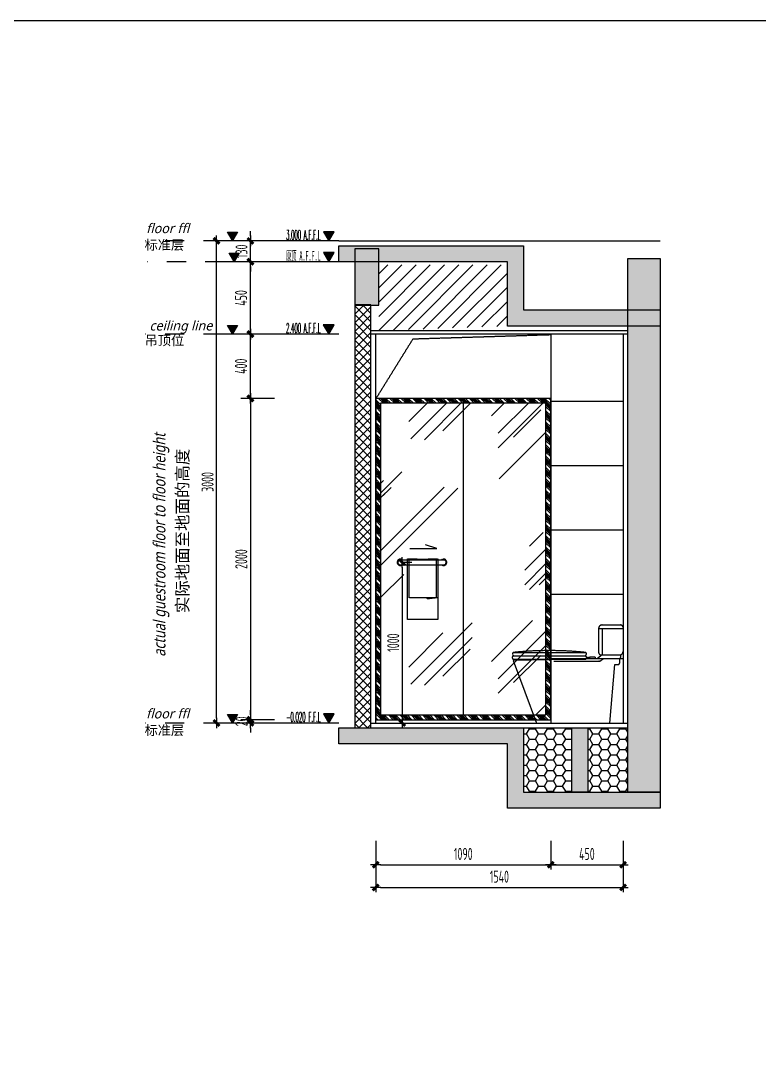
# Model space of a CAD drawing. Header units: inches. Extents: x 96003 to 270950, y -80202 to 65998.
# Drawn here: x 258305 to 262906, y 40576 to 46948 of the extents above; entities that cross this region are included whole.
import ezdxf
from ezdxf.enums import TextEntityAlignment as Align

# ---------------------------------------------------------------- set-up
doc = ezdxf.new("R2010")
doc.units = ezdxf.units.IN
doc.header["$LTSCALE"] = 10
doc.header["$MEASUREMENT"] = 0
for name, pattern in [('DASH', [0.35, 0.25, -0.1]), ('DASHED2', [0.375, 0.25, -0.125]), ('M-CENTER', [1.8, 1.2, -0.2, 0.2, -0.2])]:
    doc.linetypes.add(name, pattern=pattern)
for name, color, linetype in [('01', 200, 'Continuous'), ('ED-文字说明', 50, 'Continuous'), ('ED-造型尺寸', 44, 'Continuous'), ('ED-造型细线', 136, 'Continuous'), ('EL-138', 138, 'Continuous'), ('EL-DIM', 50, 'Continuous'), ('EL-FURN', 1, 'Continuous'), ('EL-天花轮廓线', 100, 'Continuous'), ('EM-机电图例', 2, 'Continuous'), ('FC-地面造型', 136, 'Continuous'), ('FF-FINISH【完成面】', 20, 'Continuous'), ('SBEI', 1, 'Continuous')]:
    doc.layers.add(name, color=color, linetype=linetype)
doc.styles.add('-宋体', font='')
doc.styles.add('CCD_DIM', font='archs.shx', dxfattribs={"width": 0.7})
doc.styles.add('hz', font='simplex', dxfattribs={"width": 0.7, "bigfont": 'hztxt'})
doc.styles.add('LUCIDIA', font='')
doc.styles.add('RomanS', font='romans.shx', dxfattribs={"width": 0.9})
doc.styles.add('st', font='')
doc.styles.add('宋体', font='', dxfattribs={"height": 60})
doc.styles.get('-宋体').set_extended_font_data('SimSun')
doc.styles.get('LUCIDIA').set_extended_font_data('Lucida Sans', italic=True)
doc.styles.get('st').set_extended_font_data('SimSun')
doc.styles.get('宋体').set_extended_font_data('SimSun')
doc.dimstyles.new('1.30', dxfattribs={"dimscale": 30, "dimtxt": 2.5, "dimasz": 1, "dimexe": 1, "dimexo": 1.5, "dimgap": 1, "dimtad": 1, "dimdec": 0, "dimrnd": 5, "dimdsep": 46, "dimtxsty": 'CCD_DIM', "dimblk": 'CCD_Dimension_Tick', "dimcen": 1, "dimclrd": 44, "dimclre": 44, "dimclrt": 2, "dimadec": 0, "dimazin": 2, "dimtfac": 1, "dimtdec": 0, "dimtix": 1, "dimtmove": 2, "dimatfit": 3, "dimldrblk": 'CCD_Dimension_Tick', "dimfxl": 5, "dimfxlon": 1, "dimtolj": 1, "dimarcsym": 0})
doc.dimstyles.new('Matrix_30内', dxfattribs={"dimscale": 30, "dimtxt": 2.5, "dimasz": 1, "dimexe": 2, "dimexo": 1.5, "dimgap": 0.6, "dimtad": 1, "dimdec": 0, "dimrnd": 1, "dimzin": 12, "dimdsep": 46, "dimtxsty": 'CCD_DIM', "dimblk": 'CCD_Dimension_Tick', "dimcen": 0.125, "dimclrd": 44, "dimclre": 44, "dimclrt": 50, "dimadec": 0, "dimazin": 0, "dimtfac": 1, "dimtdec": 0, "dimtix": 1, "dimtmove": 2, "dimatfit": 3, "dimldrblk": 'CCD_Leader_Dot', "dimfxl": 5, "dimfxlon": 1, "dimtvp": 1, "dimtolj": 1, "dimtzin": 0, "dimarcsym": 0})

# ---------------------------------------------------------------- blocks, each defined once
blk = doc.blocks.new('CCD_Dimension_Tick')
at = {"color": 0, "linetype": 'ByBlock'}
for p, q in [((-1.09, 0), (0, 0)), ((0, 0), (1.09, 0))]:
    blk.add_line(p, q, dxfattribs=at)
at = {"color": 0, "linetype": 'Continuous', "const_width": 0.608}
blk.add_lwpolyline([(-0.61, -0.61), (0.61, 0.61)], dxfattribs=at)
blk = doc.blocks.new('*D81')
at = {"layer": 'Defpoints', "color": 0, "linetype": 'ByBlock', "transparency": 16777216}
for p in [(261606.5, 42810.3), (260516.5, 42725.6), (261606.5, 41694)]:
    blk.add_point(p, dxfattribs=at)
at = {"layer": 'FC-地面造型', "color": 44, "linetype": 'ByBlock', "lineweight": -2, "transparency": 16777216}
for p, q in [((260516.5, 41844), (260516.5, 41664)), ((261606.5, 41844), (261606.5, 41664)), ((260546.5, 41694), (261576.5, 41694))]:
    blk.add_line(p, q, dxfattribs=at)
at = {"layer": 'FC-地面造型', "color": 44, "linetype": 'ByBlock', "lineweight": -2, "transparency": 16777216, "xscale": 30, "yscale": 30, "zscale": 30, "rotation": 180}
blk.add_blockref('CCD_Dimension_Tick', (260516.5, 41694), dxfattribs=at)
at = {"layer": 'FC-地面造型', "color": 44, "linetype": 'ByBlock', "lineweight": -2, "transparency": 16777216, "xscale": 30, "yscale": 30, "zscale": 30}
blk.add_blockref('CCD_Dimension_Tick', (261606.5, 41694), dxfattribs=at)
at = {"layer": 'FC-地面造型', "color": 2, "linetype": 'ByBlock', "transparency": 16777216, "insert": (261061.5, 41761.5), "char_height": 75, "attachment_point": 5, "style": 'CCD_DIM'}
blk.add_mtext('\\A1;1090', dxfattribs=at)
blk = doc.blocks.new('tyreytrytrur4324235')
h = blk.add_hatch()
h.set_pattern_fill('CYL', color=250, scale=50, pattern_type=2)
h.set_pattern_definition([(135, (214292.023, -380709.463), (-35.355339, -35.355339), []), (135, (214291.316, -380710.17), (-35.355339, -35.355339), []), (135, (214289.9, -380711.584), (-35.355339, -35.355339), []), (135, (214287.074, -380714.41), (-35.355339, -35.355339), []), (135, (214281.417, -380720.07), (-35.355339, -35.355339), []), (135, (214268.69, -380732.797), (-35.355339, -35.355339), []), (135, (214263.03, -380738.454), (-35.355339, -35.355339), []), (135, (214260.203, -380741.28), (-35.355339, -35.355339), []), (135, (214258.79, -380742.697), (-35.355339, -35.355339), []), (135, (214258.08, -380743.404), (-35.355339, -35.355339), [])])
h.paths.add_polyline_path([(130382.5, -136547.7), (131411.6, -136547.7), (131411.6, -134607.7), (130382.5, -134607.7)], flags=16)
h.paths.add_polyline_path([(130352.5, -136577.7), (131441.6, -136577.7), (131441.6, -134577.7), (130352.5, -134577.7)])
at = {"layer": 'EM-机电图例'}
h = blk.add_hatch(dxfattribs=at)
h.set_pattern_fill('玻璃2', color=250, scale=100)
h.set_pattern_definition([(45, (-363.2, -276470.4), (9e-14, 1527.3506), [600, -360, 600, -360, 240, -523.2816]), (45, (-393.2, -276440.4), (9e-14, 1527.3506), [480, -600, 360, -360, 420, -463.2816]), (45, (-393.2, -276350.4), (9e-14, 1527.3506), [360, -720, 240, -360, 540, -463.2816]), (45, (-303.2, -276440.4), (9e-14, 1527.3506), [360, -720, 300, -1303.2815]), (45, (-213.2, -276350.4), (9e-14, 1527.3506), [180, -900, 120, -1483.2815]), (45, (-363.2, -276200.4), (9e-14, 1527.3506), [120, -900, 120, -480, 300, -763.2816]), (45, (176.8, -276290.4), (9e-14, 1527.3506), [600, -900, 720, -475.2816]), (45, (176.8, -276380.4), (9e-14, 1527.3506), [840, -600, 900, -355.2816]), (45, (326.8, -276260.4), (-2e-13, -1697.056), [600, -840, 480, -763.2816]), (45, (236.8, -276080.4), (9e-14, 1527.3506), [300, -1200, 360, -823.2816]), (45, (416.8, -276170.4), (9e-14, 1527.3506), [240, -1200, 240, -1003.2815])])
h.paths.add_polyline_path([(130382.5, -136547.7), (131411.6, -136547.7), (131411.6, -134607.7), (130382.5, -134607.7)])
at = {"color": 1, "linetype": 'DASH'}
for p, q in [((130673.3, -135825.7), (130672.6, -135817.8)), ((130735.2, -135818.2), (130673.3, -135825.7))]:
    blk.add_line(p, q, dxfattribs=at)
at = {"color": 30}
for points in [[(130352.5, -136577.7), (131441.6, -136577.7), (131441.6, -134577.7), (130352.5, -134577.7)], [(130382.5, -136547.7), (131411.6, -136547.7), (131411.6, -134607.7), (130382.5, -134607.7)]]:
    blk.add_lwpolyline(points, close=True, dxfattribs=at)
at = {"color": 1, "linetype": 'DASH'}
for points in [[(130502, -135582.7), (130777.6, -135582.7)], [(130678.5, -135576.6), (130738.2, -135576.6), (130738.2, -135953.1), (130550.6, -135953.1), (130550.6, -135576.6), (130610.3, -135576.6)], [(130502, -135612.7), (130777.6, -135612.7)]]:
    blk.add_lwpolyline(points, dxfattribs=at)
blk.add_lwpolyline([(130560.3, -135579), (130728.5, -135579), (130728.5, -135818.2), (130560.3, -135818.2)], close=True, dxfattribs=at)
at = {"color": 8, "linetype": 'DASH'}
for centre, start, end in [((130504.7, -135597.7), 49.98464, 310.01536), ((130774.9, -135597.7), 229.98464, 130.01536)]:
    blk.add_arc(centre, 19.6, start, end, dxfattribs=at)
at = {"color": 1, "linetype": 'DASH'}
for centre, start, end in [((130504.7, -135597.7), 100.38886, 259.61114), ((130774.9, -135597.7), 280.38886, 79.61114)]:
    blk.add_arc(centre, 15.3, start, end, dxfattribs=at)
at = {"layer": 'ED-造型细线', "color": 1, "elevation": 0}
blk.add_lwpolyline([(130563.8, -135511), (130732, -135511), (130661, -135488.8)], dxfattribs=at)
at = {"layer": 'EM-机电图例', "color": 1}
blk.add_line((130897.1, -134607.7), (130897.1, -136547.7), dxfattribs=at)
at = {"layer": 'FF-FINISH【完成面】', "linetype": 'ByBlock', "elevation": 0}
blk.add_lwpolyline([(130351.6, -136597.7), (130351.6, -136577.7), (131441.6, -136577.7), (131441.6, -136597.7)], dxfattribs=at)
blk = doc.blocks.new('*D82')
at = {"layer": 'Defpoints', "color": 0, "linetype": 'ByBlock', "transparency": 16777216}
for p in [(262056.5, 42976.3), (261606.5, 41844), (262056.5, 41694)]:
    blk.add_point(p, dxfattribs=at)
at = {"layer": 'FC-地面造型', "color": 44, "linetype": 'ByBlock', "lineweight": -2, "transparency": 16777216}
for p, q in [((262056.5, 41844), (262056.5, 41664)), ((261606.5, 41799), (261606.5, 41664)), ((261636.5, 41694), (262026.5, 41694))]:
    blk.add_line(p, q, dxfattribs=at)
at = {"layer": 'FC-地面造型', "color": 44, "linetype": 'ByBlock', "lineweight": -2, "transparency": 16777216, "xscale": 30, "yscale": 30, "zscale": 30, "rotation": 180}
blk.add_blockref('CCD_Dimension_Tick', (261606.5, 41694), dxfattribs=at)
at = {"layer": 'FC-地面造型', "color": 44, "linetype": 'ByBlock', "lineweight": -2, "transparency": 16777216, "xscale": 30, "yscale": 30, "zscale": 30}
blk.add_blockref('CCD_Dimension_Tick', (262056.5, 41694), dxfattribs=at)
at = {"layer": 'FC-地面造型', "color": 2, "linetype": 'ByBlock', "transparency": 16777216, "insert": (261831.5, 41761.5), "char_height": 75, "attachment_point": 5, "style": 'CCD_DIM'}
blk.add_mtext('\\A1;450', dxfattribs=at)
blk = doc.blocks.new('*D83')
at = {"layer": 'Defpoints', "color": 0, "linetype": 'ByBlock', "transparency": 16777216}
for p in [(260516.5, 41844), (262056.5, 41844), (262056.5, 41552.7)]:
    blk.add_point(p, dxfattribs=at)
at = {"layer": 'FC-地面造型', "color": 44, "linetype": 'ByBlock', "lineweight": -2, "transparency": 16777216}
for p, q in [((260516.5, 41702.7), (260516.5, 41522.7)), ((262056.5, 41702.7), (262056.5, 41522.7)), ((260546.5, 41552.7), (262026.5, 41552.7))]:
    blk.add_line(p, q, dxfattribs=at)
at = {"layer": 'FC-地面造型', "color": 44, "linetype": 'ByBlock', "lineweight": -2, "transparency": 16777216, "xscale": 30, "yscale": 30, "zscale": 30, "rotation": 180}
blk.add_blockref('CCD_Dimension_Tick', (260516.5, 41552.7), dxfattribs=at)
at = {"layer": 'FC-地面造型', "color": 44, "linetype": 'ByBlock', "lineweight": -2, "transparency": 16777216, "xscale": 30, "yscale": 30, "zscale": 30}
blk.add_blockref('CCD_Dimension_Tick', (262056.5, 41552.7), dxfattribs=at)
at = {"layer": 'FC-地面造型', "color": 2, "linetype": 'ByBlock', "transparency": 16777216, "insert": (261286.5, 41620.2), "char_height": 75, "attachment_point": 5, "style": 'CCD_DIM'}
blk.add_mtext('\\A1;1540', dxfattribs=at)
blk = doc.blocks.new('*D88')
at = {"layer": 'Defpoints', "color": 0, "linetype": 'ByBlock', "transparency": 16777216}
for p in [(259736.5, 44996.3), (259916.5, 44996.3), (260517.4, 44596.3)]:
    blk.add_point(p, dxfattribs=at)
at = {"layer": 'EL-天花轮廓线', "color": 44, "lineweight": -2, "transparency": 16777216}
for p, q in [((259871.5, 44996.3), (259676.5, 44996.3)), ((259736.5, 44626.3), (259736.5, 44966.3)), ((259886.5, 44596.3), (259676.5, 44596.3))]:
    blk.add_line(p, q, dxfattribs=at)
at = {"layer": 'EL-天花轮廓线', "color": 44, "linetype": 'ByBlock', "lineweight": -2, "transparency": 16777216, "xscale": 30, "yscale": 30, "zscale": 30}
for p, rotation in [((259736.5, 44996.3), 90), ((259736.5, 44596.3), 270)]:
    blk.add_blockref('CCD_Dimension_Tick', p, dxfattribs=dict(at, rotation=rotation))
at = {"layer": 'EL-天花轮廓线', "color": 50, "linetype": 'ByBlock', "transparency": 16777216, "insert": (259677.9, 44796.3), "char_height": 75, "attachment_point": 5, "rotation": 90, "style": 'CCD_DIM'}
blk.add_mtext('\\A1;400', dxfattribs=at)
blk = doc.blocks.new('CCD_Leader_Dot')
at = {"color": 0, "linetype": 'ByBlock'}
blk.add_line((-5, 0), (-10, 0), dxfattribs=at)
at = {"color": 0, "linetype": 'ByBlock', "const_width": 5}
blk.add_lwpolyline([(-2.5, 0, 1), (2.5, 0, 1)], format="xyb", close=True, dxfattribs=at)
blk = doc.blocks.new('*D85')
at = {"layer": 'Defpoints', "color": 0, "linetype": 'ByBlock', "transparency": 16777216}
for p in [(259736.5, 45576.5), (259916.5, 45576.5), (259919.9, 45446.5)]:
    blk.add_point(p, dxfattribs=at)
at = {"layer": 'EL-天花轮廓线', "color": 44, "lineweight": -2, "transparency": 16777216}
for p, q in [((259736.5, 45606.5), (259736.5, 45636.5)), ((259871.5, 45576.5), (259676.5, 45576.5)), ((259736.5, 45446.5), (259736.5, 45576.5)), ((259874.9, 45446.5), (259676.5, 45446.5)), ((259736.5, 45416.5), (259736.5, 45386.5))]:
    blk.add_line(p, q, dxfattribs=at)
at = {"layer": 'EL-天花轮廓线', "color": 44, "linetype": 'ByBlock', "lineweight": -2, "transparency": 16777216, "xscale": 30, "yscale": 30, "zscale": 30}
for p, rotation in [((259736.5, 45576.5), 270), ((259736.5, 45446.5), 90)]:
    blk.add_blockref('CCD_Dimension_Tick', p, dxfattribs=dict(at, rotation=rotation))
at = {"layer": 'EL-天花轮廓线', "color": 50, "linetype": 'ByBlock', "transparency": 16777216, "insert": (259681, 45511.5), "char_height": 75, "attachment_point": 5, "rotation": 90, "style": 'CCD_DIM'}
blk.add_mtext('\\A1;130', dxfattribs=at)
blk = doc.blocks.new('*D86')
at = {"layer": 'Defpoints', "color": 0, "linetype": 'ByBlock', "transparency": 16777216}
for p in [(259525.2, 45576.5), (259884.4, 45576.5), (259916.5, 42576.3)]:
    blk.add_point(p, dxfattribs=at)
at = {"layer": 'EL-天花轮廓线', "color": 44, "lineweight": -2, "transparency": 16777216}
for p, q in [((259675.2, 45576.5), (259465.2, 45576.5)), ((259525.2, 42606.3), (259525.2, 45546.5)), ((259675.2, 42576.3), (259465.2, 42576.3))]:
    blk.add_line(p, q, dxfattribs=at)
at = {"layer": 'EL-天花轮廓线', "color": 44, "linetype": 'ByBlock', "lineweight": -2, "transparency": 16777216, "xscale": 30, "yscale": 30, "zscale": 30}
for p, rotation in [((259525.2, 45576.5), 90), ((259525.2, 42576.3), 270)]:
    blk.add_blockref('CCD_Dimension_Tick', p, dxfattribs=dict(at, rotation=rotation))
at = {"layer": 'EL-天花轮廓线', "color": 50, "linetype": 'ByBlock', "transparency": 16777216, "insert": (259469.7, 44076.4), "char_height": 75, "attachment_point": 5, "rotation": 90, "style": 'CCD_DIM'}
blk.add_mtext('\\A1;3000', dxfattribs=at)
blk = doc.blocks.new('ELEVATION')
blk.add_hatch(color=256).paths.add_polyline_path([(4.17, 2.47), (2.7, 0), (1.23, 2.47)])
blk.add_line((0, 0), (14.67, 0))
blk.add_lwpolyline([(4.17, 2.47), (2.7, 0), (1.23, 2.47)], close=True)
at = {"style": 'hz', "width": 0.444477}
blk.add_attdef('ELEV', text='', height=2.5, dxfattribs=at).set_placement((4.89, 0.32), (14.26, 0.32), align=Align.FIT)
blk = doc.blocks.new('A$C2E6F40A5')
blk.add_hatch(color=256).paths.add_polyline_path([(40, 69.3), (-40, 69.3), (0, 0)])
at = {"color": 0}
blk.add_lwpolyline([(40, 69.3), (-40, 69.3), (0, 0), (40, 69.3)], dxfattribs=at)
blk = doc.blocks.new('20150428.1023048')
at = {"layer": 'ED-造型尺寸', "color": 250, "linetype": 'M-CENTER', "ltscale": 2}
blk.add_line((21.19, 0, 0), (-14.89, 0, 0), dxfattribs=at)
at = {"layer": 'ED-造型尺寸', "xscale": -0.0256, "yscale": 0.0256, "zscale": 0.0256}
blk.add_blockref('A$C2E6F40A5', (3.19, 0, 0), dxfattribs=at)
blk = doc.blocks.new('*D87')
at = {"layer": 'Defpoints', "color": 0, "linetype": 'ByBlock', "transparency": 16777216}
for p in [(259736.5, 45446.5), (259919.9, 45446.5), (259916.5, 44996.3)]:
    blk.add_point(p, dxfattribs=at)
at = {"layer": 'EL-天花轮廓线', "color": 44, "lineweight": -2, "transparency": 16777216}
for p, q in [((259874.9, 45446.5), (259676.5, 45446.5)), ((259736.5, 45026.3), (259736.5, 45416.5)), ((259871.5, 44996.3), (259676.5, 44996.3))]:
    blk.add_line(p, q, dxfattribs=at)
at = {"layer": 'EL-天花轮廓线', "color": 44, "linetype": 'ByBlock', "lineweight": -2, "transparency": 16777216, "xscale": 30, "yscale": 30, "zscale": 30}
for p, rotation in [((259736.5, 45446.5), 90), ((259736.5, 44996.3), 270)]:
    blk.add_blockref('CCD_Dimension_Tick', p, dxfattribs=dict(at, rotation=rotation))
at = {"layer": 'EL-天花轮廓线', "color": 50, "linetype": 'ByBlock', "transparency": 16777216, "insert": (259677.9, 45221.4), "char_height": 75, "attachment_point": 5, "rotation": 90, "style": 'CCD_DIM'}
blk.add_mtext('\\A1;450', dxfattribs=at)
blk = doc.blocks.new('*D89')
at = {"layer": 'Defpoints', "color": 0, "linetype": 'ByBlock', "transparency": 16777216}
for p in [(260517.4, 44596.3), (259736.5, 42596.3), (260517.4, 42596.3)]:
    blk.add_point(p, dxfattribs=at)
at = {"layer": 'EL-天花轮廓线', "color": 44, "lineweight": -2, "transparency": 16777216}
for p, q in [((259886.5, 44596.3), (259676.5, 44596.3)), ((259736.5, 44566.3), (259736.5, 42626.3)), ((259886.5, 42596.3), (259676.5, 42596.3))]:
    blk.add_line(p, q, dxfattribs=at)
at = {"layer": 'EL-天花轮廓线', "color": 44, "linetype": 'ByBlock', "lineweight": -2, "transparency": 16777216, "xscale": 30, "yscale": 30, "zscale": 30}
for p, rotation in [((259736.5, 44596.3), 90), ((259736.5, 42596.3), 270)]:
    blk.add_blockref('CCD_Dimension_Tick', p, dxfattribs=dict(at, rotation=rotation))
at = {"layer": 'EL-天花轮廓线', "color": 50, "linetype": 'ByBlock', "transparency": 16777216, "insert": (259679.5, 43596.3), "char_height": 75, "attachment_point": 5, "rotation": 90, "style": 'CCD_DIM'}
blk.add_mtext('\\A1;2000', dxfattribs=at)
blk = doc.blocks.new('A$C274C2E7A')
at = {"linetype": 'DASHED2', "ltscale": 200}
for p, q in [((593.8, 588.3, 0), (745.8, 588.3, 0)), ((593.8, 588.3, 0), (593.8, 439.6, 0)), ((615.5, 610, 0), (729.5, 610, 0)), ((615.5, 588.3, 0), (615.5, 423.4, 0)), ((744.5, 600, 0), (745.8, 600, 0)), ((745.8, 593.7, 0), (745.8, 445.1, 0)), ((509.1, 396.2, 0), (61.1, 389, 0)), ((66.6, 439.6, 0), (509.1, 439.6, 0)), ((66.6, 417.9, 0), (509.1, 417.9, 0)), ((66.6, 396.2, 0), (509.1, 396.2, 0)), ((315.8, 385.4, 0), (601.2, 385.4, 0)), ((517.2, 401.7, 0), (587.7, 401.7, 0)), ((517.8, 409.3, 0), (517.8, 404.9, 0)), ((572.1, 409.1, 0), (572.1, 401.7, 0)), ((615.5, 423.4, 0), (587.7, 401.7, 0)), ((593.8, 385.4, 0), (593.8, 383.9, 0)), ((596.7, 385.4, 0), (594.8, 384.4, 0)), ((601.2, 385.4, 0), (623.5, 401.7, 0)), ((610.1, 423.4, 0), (724.1, 423.4, 0)), ((623.5, 401.7, 0), (724.1, 401.7, 0)), ((623.5, 401.7, 0), (628, 401.7, 0)), ((724.1, 401.7, 0), (724.1, 372.3, 0)), ((729.5, 423.4, 0), (729.5, 407.1, 0)), ((695.2, 363.7, 0), (715.4, 363.7, 0))]:
    blk.add_line(p, q, dxfattribs=at)
at = {"linetype": 'DASHED2', "ltscale": 200, "elevation": 0}
blk.add_lwpolyline([(61.1, 389), (206.7, 0), (664.3, 0), (695.2, 363.7)], dxfattribs=at)
at = {"linetype": 'DASHED2', "ltscale": 200}
for centre, radius, start, end in [((615.5, 588.3, 0), 21.7, 90.00009, 180.00009), ((729.5, 593.7, 0), 16.3, 0.00009, 90.00009), ((287.9, -1809.5, 0), 2260, 84.38214, 95.61807), ((66.6, 407.1, 0), 10.9, 90.00009, 270.00009), ((66.6, 431, 0), 8.68, 90.00009, 180.00009), ((66.6, 426.6, 0), 8.68, 180.00009, 270.00009), ((509.1, 431, 0), 8.68, 0.00009, 90.00009), ((505.3, 429.9, 0), 12.5, 287.57807, 5.04198), ((509.1, 409.3, 0), 8.68, 0.00009, 90.00009), ((509.1, 404.9, 0), 8.68, 270.00009, 0.00009), ((531.3, 427.8, 0), 20.8, 217.49304, 295.87668), ((557.3, 237.5, 0), 172.2, 85.0629, 98.77469), ((610.1, 439.6, 0), 16.3, 180.00009, 270.00009), ((724.1, 445.1, 0), 21.7, 270.00009, 0.00009), ((724.1, 407.1, 0), 5.43, 270.00009, 0.00009), ((715.4, 372.3, 0), 8.68, 270.00009, 0.00009)]:
    blk.add_arc(centre, radius, start, end, dxfattribs=at)
blk = doc.blocks.new('*D468')
at = {"layer": 'Defpoints', "color": 0, "linetype": 'ByBlock', "transparency": 16777216}
for p in [(259736.5, 42576.3), (260521.3, 42596.3), (260521.3, 42576.3)]:
    blk.add_point(p, dxfattribs=at)
at = {"layer": 'EL-天花轮廓线', "color": 44, "lineweight": -2, "transparency": 16777216}
for p, q in [((259736.5, 42626.3), (259736.5, 42656.3)), ((259886.5, 42596.3), (259676.5, 42596.3)), ((259886.5, 42576.3), (259676.5, 42576.3)), ((259736.5, 42596.3), (259736.5, 42576.3)), ((259736.5, 42546.3), (259736.5, 42516.3))]:
    blk.add_line(p, q, dxfattribs=at)
at = {"layer": 'EL-天花轮廓线', "color": 44, "linetype": 'ByBlock', "lineweight": -2, "transparency": 16777216, "xscale": 30, "yscale": 30, "zscale": 30}
for p, rotation in [((259736.5, 42596.3), 270), ((259736.5, 42576.3), 90)]:
    blk.add_blockref('CCD_Dimension_Tick', p, dxfattribs=dict(at, rotation=rotation))
at = {"layer": 'EL-天花轮廓线', "color": 50, "linetype": 'ByBlock', "transparency": 16777216, "insert": (259681, 42586.3), "char_height": 75, "attachment_point": 5, "rotation": 90, "style": 'CCD_DIM'}
blk.add_mtext('\\A1;20', dxfattribs=at)
blk = doc.blocks.new('*D814')
at = {"layer": 'Defpoints', "color": 0, "linetype": 'ByBlock', "transparency": 16777216}
for p in [(260669.6, 43576.3), (260669.6, 42576.3), (260681, 42576.3)]:
    blk.add_point(p, dxfattribs=at)
at = {"layer": 'EL-天花轮廓线', "color": 44, "lineweight": -2, "transparency": 16777216}
for p, q in [((260681, 43576.3), (260741, 43576.3)), ((260681, 43546.3), (260681, 42606.3)), ((260681, 42576.3), (260741, 42576.3))]:
    blk.add_line(p, q, dxfattribs=at)
at = {"layer": 'EL-天花轮廓线', "color": 44, "linetype": 'ByBlock', "lineweight": -2, "transparency": 16777216, "xscale": 30, "yscale": 30, "zscale": 30}
for p, rotation in [((260681, 43576.3), 90), ((260681, 42576.3), 270)]:
    blk.add_blockref('CCD_Dimension_Tick', p, dxfattribs=dict(at, rotation=rotation))
at = {"layer": 'EL-天花轮廓线', "color": 50, "linetype": 'ByBlock', "transparency": 16777216, "insert": (260625.5, 43076.3), "char_height": 75, "attachment_point": 5, "rotation": 90, "style": 'CCD_DIM'}
blk.add_mtext('\\A1;1000', dxfattribs=at)

msp = doc.modelspace()

# ---------------------------------------------------------------- hatches: boundary and pattern name
h = msp.add_hatch(color=250)
h.dxf.hatch_style = 1
h.paths.add_polyline_path([(262286.6, 45146.5), (262286.6, 45046.5), (261336.5, 45046.5), (261336.5, 45446.5), (260286.5, 45446.5), (260286.5, 45546.5), (261436.5, 45546.5), (261436.5, 45146.5)])
h = msp.add_hatch(color=250)
h.dxf.hatch_style = 1
h.paths.add_polyline_path([(260386.6, 45176.5), (260536.6, 45176.5), (260536.6, 45526.5), (260386.6, 45526.5)])
h = msp.add_hatch(color=250)
h.dxf.hatch_style = 1
h.paths.add_polyline_path([(262286.6, 42146.3), (262086.6, 42146.3), (262086.6, 45466.5), (262286.6, 45466.5)])
h = msp.add_hatch()
h.set_pattern_fill('ANSI31', color=250, scale=500)
h.set_pattern_definition([(45, (133042.98, 179596.014), (-44.194174, 44.194174), [])])
h.paths.add_polyline_path([(260386.6, 45016.3), (260386.6, 45176.5), (260386.5, 45176.5), (260386.5, 45016.3)])
h.paths.add_polyline_path([(260536.6, 45426.5), (260536.6, 45018.1), (261336.5, 45046.5), (261336.5, 45426.5)])
h = msp.add_hatch()
h.set_pattern_fill('ANSI37', color=250, scale=300, angle=-90)
h.set_pattern_definition([(315, (358735.812, 211775.273), (26.516504, 26.516504), []), (45, (358735.812, 211775.273), (-26.516504, 26.516504), [])])
h.paths.add_polyline_path([(260386.5, 42546.3), (260486.5, 42546.3), (260486.5, 45177.8), (260386.6, 45178)])
h = msp.add_hatch(color=250)
h.dxf.hatch_style = 1
h.paths.add_polyline_path([(262286.6, 42146.3), (262286.6, 42046.3), (261336.5, 42046.3), (261336.5, 42446.3), (260286.5, 42446.3), (260286.5, 42546.3), (261436.5, 42546.3), (261436.5, 42146.3)])
h = msp.add_hatch(color=250)
h.dxf.hatch_style = 1
h.paths.add_polyline_path([(261736.6, 42546.3), (261836.6, 42546.3), (261836.6, 42146.3), (261736.6, 42146.3)])
at = {"layer": 'FC-地面造型', "linetype": 'ByBlock'}
h = msp.add_hatch(dxfattribs=at)
h.set_pattern_fill('HONEY', color=250, scale=300)
h.set_pattern_definition([(0, (133392.977, 170009), (56.25, 32.4759526), [37.5, -75]), (120, (133392.977, 170009), (-56.25, 32.4759526), [37.5, -75]), (60, (133392.977, 170009), (1e-14, 64.951905), [-75, 37.5])])
h.paths.add_polyline_path([(261736.6, 42146.3), (261736.6, 42546.3), (261436.5, 42546.3), (261436.5, 42146.3)])
h.paths.add_polyline_path([(261836.6, 42546.3), (261836.6, 42146.3), (262086.6, 42146.3), (262086.6, 42546.3)])

# ---------------------------------------------------------------- linework, layer by layer
at = {"color": 5}
for p, q in [((260286.6, 45576.5), (262286.6, 45576.5)), ((260486.5, 42576.3), (261736.6, 42576.3)), ((261736.6, 42576.3), (262086.6, 42576.3))]:
    msp.add_line(p, q, dxfattribs=at)
at = {"color": 5, "elevation": 0}
msp.add_lwpolyline([(260386.5, 42546.3), (260486.5, 42546.3), (260486.5, 45177.8), (260386.6, 45178)], close=True, dxfattribs=at)
at = {"layer": '01'}
for points in [[(262286.6, 45146.5), (262286.6, 45046.5), (261336.5, 45046.5), (261336.5, 45446.5), (260286.5, 45446.5), (260286.5, 45546.5), (261436.5, 45546.5), (261436.5, 45146.5)], [(262286.6, 42146.3), (262086.6, 42146.3), (262086.6, 45466.5), (262286.6, 45466.5)], [(262286.6, 42146.3), (262286.6, 42046.3), (261336.5, 42046.3), (261336.5, 42446.3), (260286.5, 42446.3), (260286.5, 42546.3), (261436.5, 42546.3), (261436.5, 42146.3)], [(261736.6, 42546.3), (261836.6, 42546.3), (261836.6, 42146.3), (261736.6, 42146.3)]]:
    msp.add_lwpolyline(points, close=True, dxfattribs=at)
at = {"layer": '01', "elevation": 0}
msp.add_lwpolyline([(260386.6, 45176.5), (260536.6, 45176.5), (260536.6, 45526.5), (260386.6, 45526.5)], close=True, dxfattribs=at)
at = {"layer": 'EL-138', "linetype": 'DASH', "elevation": 0}
msp.add_lwpolyline([(260517.4, 44593.1), (260749.2, 44966.9), (261606.5, 44993.2)], dxfattribs=at)
at = {"layer": 'FC-地面造型', "color": 20, "linetype": 'ByBlock'}
msp.add_line((260516.5, 42576.3), (260516.5, 44996.3), dxfattribs=at)
at = {"layer": 'FC-地面造型', "color": 1, "linetype": 'ByBlock'}
msp.add_line((262056.5, 44996.3), (262056.5, 42576.3), dxfattribs=at)
at = {"layer": 'FC-地面造型', "color": 136, "linetype": 'ByBlock'}
for p, q in [((262056.5, 44576.3), (261606.5, 44576.3)), ((262056.5, 44176.3), (261606.5, 44176.3)), ((262056.5, 43776.3), (261606.5, 43776.3)), ((262056.5, 43376.3), (261606.5, 43376.3)), ((262056.5, 42976.3), (261606.5, 42976.3)), ((261436.5, 42546.3), (261736.6, 42546.3)), ((261736.6, 42546.3), (262083.6, 42546.3))]:
    msp.add_line(p, q, dxfattribs=at)
at = {"layer": 'FC-地面造型', "color": 138, "linetype": 'ByBlock'}
msp.add_lwpolyline([(253774.1, 46948), (270949.8, 46948), (270949.8, 34203.1), (253774.1, 34203.1)], close=True, dxfattribs=at)
at = {"layer": 'FF-FINISH【完成面】', "linetype": 'ByBlock'}
msp.add_line((261606.5, 44996.3), (261606.5, 42576.3), dxfattribs=at)
at = {"layer": 'SBEI', "color": 136}
msp.add_line((262086.6, 45016.3, 0), (260486.5, 45016.3, 0), dxfattribs=at)
at = {"layer": 'SBEI', "color": 3}
msp.add_line((262086.6, 44996.3, 0), (260486.5, 44996.3, 0), dxfattribs=at)

# ---------------------------------------------------------------- block references
at = {"layer": 'ED-文字说明'}
ref = msp.add_blockref('ELEVATION', (260286.6, 45576.5), dxfattribs=dict(at, xscale=-23.04, yscale=23.04, zscale=23.04))
ref.add_attrib('ELEV', '3.000 A.F.F.L', dxfattribs={"layer": '0', "height": 60, "style": 'RomanS', "width": 0.357941}).set_placement((259958.1, 45584, 0), (260173.9, 45584, 0), align=Align.FIT)
ref = msp.add_blockref('ELEVATION', (260286.6, 45446.5), dxfattribs=dict(at, xscale=-23.04, yscale=23.04, zscale=23.04))
ref.add_attrib('ELEV', '原顶 A.F.F.L', dxfattribs={"layer": '0', "height": 60, "style": '-宋体', "width": 0.421459}).set_placement((259958.1, 45454, 0), (260173.9, 45454, 0), align=Align.FIT)
ref = msp.add_blockref('ELEVATION', (260286.5, 44996.3), dxfattribs=dict(at, xscale=-23.04, yscale=23.04, zscale=23.04))
ref.add_attrib('ELEV', '2.400 A.F.F.L', dxfattribs={"layer": '0', "height": 60, "style": 'RomanS', "width": 0.357941}).set_placement((259958, 45003.7, 0), (260173.8, 45003.7, 0), align=Align.FIT)
ref = msp.add_blockref('ELEVATION', (260286.6, 42576.3), dxfattribs=dict(at, xscale=-23.04, yscale=23.04, zscale=23.04))
ref.add_attrib('ELEV', '-0.020 F.F.L', dxfattribs={"layer": '0', "height": 60, "style": 'RomanS', "width": 0.361366}).set_placement((259958.1, 42583.7, 0), (260173.9, 42583.7, 0), align=Align.FIT)
at = {"layer": 'ED-造型尺寸', "xscale": 30, "yscale": 30, "zscale": 30}
for p in [(259529.2, 45576.5, 0), (259540, 45446.5, 0), (259529, 44996.3, 0), (259529, 42576.3, 0)]:
    msp.add_blockref('20150428.1023048', p, dxfattribs=at)
at = {"layer": 'EL-FURN'}
msp.add_blockref('A$C274C2E7A', (261310.7, 42576.3, 0), dxfattribs=at)
at = {"layer": 'FC-地面造型', "color": 8, "linetype": 'ByBlock'}
msp.add_blockref('tyreytrytrur4324235', (130164.8, 179174), dxfattribs=at)

# ---------------------------------------------------------------- texts
at = {"layer": 'ED-文字说明'}
for s, style, p in [('ceiling line', 'LUCIDIA', (259107.9, 45018.9)), ('吊顶位', 'st', (259078.1, 44927.1))]:
    msp.add_text(s, height=60, dxfattribs=dict(at, style=style)).set_placement(p)
at = {"layer": 'ED-文字说明', "style": 'LUCIDIA', "width": 0.8}
msp.add_text('actual guestroom floor to floor height', height=75, rotation=90, dxfattribs=at).set_placement((259207.1, 42989.6))
at = {"layer": 'ED-文字说明', "style": '宋体'}
msp.add_text('实际地面至地面的高度', height=75, rotation=90, dxfattribs=at).set_placement((259350.6, 43260))
at = {"layer": 'EL-DIM', "color": 2}
for s, style, p in [('floor ffl ', 'LUCIDIA', (259087, 45624.6)), ('标准层', 'st', (259077.8, 45521.2)), ('floor ffl ', 'LUCIDIA', (259086.8, 42604.6)), ('标准层', 'st', (259077.7, 42501.2))]:
    msp.add_text(s, height=60, dxfattribs=dict(at, style=style)).set_placement(p)

# ---------------------------------------------------------------- dimensions: what is measured, and where the dimension line sits
at = {"layer": 'EL-天花轮廓线', "color": 136, "linetype": 'ByBlock'}
for base, p1, p2, picture, middle in [((259736.5, 45576.5), (259919.9, 45446.5), (259916.5, 45576.5), '*D85', (259681, 45511.5)), ((259525.2, 45576.5), (259916.5, 42576.3), (259884.4, 45576.5), '*D86', (259469.7, 44076.4)), ((259736.5, 45446.5), (259916.5, 44996.3), (259919.9, 45446.5), '*D87', (259677.9, 45221.4)), ((259736.5, 44996.3), (260517.4, 44596.3), (259916.5, 44996.3), '*D88', (259677.9, 44796.3)), ((259736.5, 42596.3), (260517.4, 44596.3), (260517.4, 42596.3), '*D89', (259679.5, 43596.3)), ((260681, 42576.3), (260669.6, 43576.3), (260669.6, 42576.3), '*D814', (260625.5, 43076.3)), ((259736.5, 42576.3), (260521.3, 42596.3), (260521.3, 42576.3), '*D468', (259681, 42586.3))]:
    dim = msp.add_linear_dim(base=base, p1=p1, p2=p2, angle=90, dimstyle='Matrix_30内', dxfattribs=at)
    dim.commit()
    dim.dimension.update_dxf_attribs({"geometry": picture, "text_midpoint": middle})
at = {"layer": 'FC-地面造型', "color": 8, "linetype": 'ByBlock'}
for base, p1, p2, picture, middle in [((262056.5, 41694), (261606.5, 41844), (262056.5, 42976.3), '*D82', (261831.5, 41761.5)), ((261606.5, 41694), (260516.5, 42725.6), (261606.5, 42810.3), '*D81', (261061.5, 41761.5)), ((262056.5, 41552.7), (260516.5, 41844), (262056.5, 41844), '*D83', (261286.5, 41620.2))]:
    dim = msp.add_linear_dim(base=base, p1=p1, p2=p2, dimstyle='1.30', dxfattribs=at)
    dim.commit()
    dim.dimension.update_dxf_attribs({"geometry": picture, "text_midpoint": middle})

doc.saveas('drawing.dxf')
